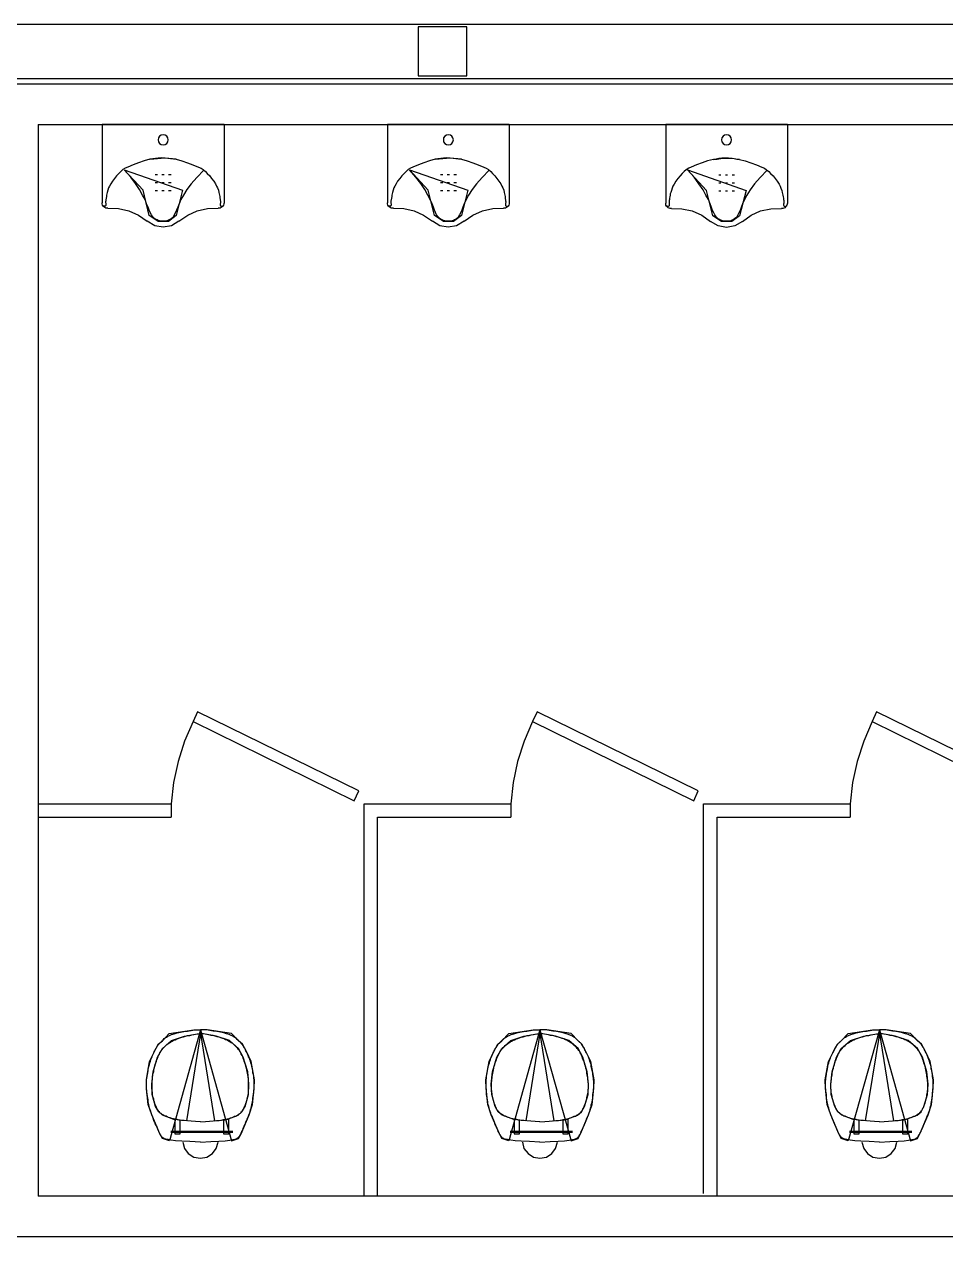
# Model space of a CAD drawing. Header units: metres. Extents: x 2 to 323, y -2 to 254.
# Drawn here: x 207.449 to 210.856, y 123.332 to 127.812 of the extents above; entities that cross this region are included whole.
import ezdxf

# ---------------------------------------------------------------- set-up
doc = ezdxf.new("R2010")
doc.units = ezdxf.units.M
for name, color, linetype in [('0-CARPINTERIA', 7, 'Continuous'), ('0-EST CORTE', 7, 'Continuous'), ('0-MUROS EXISTENTES', 7, 'Continuous')]:
    doc.layers.add(name, color=color, linetype=linetype)

msp = doc.modelspace()

# ---------------------------------------------------------------- linework, layer by layer
for p, q in [((208.188, 127.442), (207.738, 127.442)), ((207.738, 127.442), (207.738, 127.152)), ((208.188, 127.442), (208.188, 127.152)), ((209.242, 127.442), (208.792, 127.442)), ((208.792, 127.442), (208.792, 127.152)), ((209.242, 127.442), (209.242, 127.152)), ((210.271, 127.441), (209.821, 127.441)), ((209.821, 127.441), (209.821, 127.151)), ((210.271, 127.441), (210.271, 127.151)), ((207.942, 127.256), (207.933, 127.256)), ((207.967, 127.256), (207.958, 127.256)), ((207.992, 127.256), (207.983, 127.256)), ((208.997, 127.256), (208.988, 127.256)), ((209.022, 127.256), (209.013, 127.256)), ((209.047, 127.256), (209.038, 127.256)), ((210.025, 127.255), (210.017, 127.255)), ((210.05, 127.255), (210.042, 127.255)), ((210.075, 127.255), (210.067, 127.255)), ((207.942, 127.226), (207.933, 127.226)), ((207.942, 127.196), (207.933, 127.196)), ((207.967, 127.226), (207.958, 127.226)), ((207.967, 127.196), (207.958, 127.196)), ((207.992, 127.226), (207.983, 127.226)), ((207.992, 127.196), (207.983, 127.196)), ((208.997, 127.226), (208.988, 127.226)), ((208.997, 127.196), (208.988, 127.196)), ((209.022, 127.226), (209.013, 127.226)), ((209.022, 127.196), (209.013, 127.196)), ((209.047, 127.226), (209.038, 127.226)), ((209.047, 127.196), (209.038, 127.196)), ((210.025, 127.225), (210.017, 127.225)), ((210.025, 127.195), (210.017, 127.195)), ((210.05, 127.225), (210.042, 127.225)), ((210.05, 127.195), (210.042, 127.195)), ((210.075, 127.225), (210.067, 127.225)), ((210.075, 127.195), (210.067, 127.195)), ((208.026, 123.762), (208.006, 123.767)), ((208.006, 123.767), (208.006, 123.712)), ((208.026, 123.712), (208.026, 123.762)), ((208.206, 123.767), (208.186, 123.762)), ((208.186, 123.762), (208.186, 123.712)), ((208.206, 123.712), (208.206, 123.767)), ((209.281, 123.762), (209.261, 123.767)), ((209.261, 123.767), (209.261, 123.712)), ((209.281, 123.712), (209.281, 123.762)), ((209.461, 123.767), (209.441, 123.762)), ((209.441, 123.762), (209.441, 123.712)), ((209.461, 123.712), (209.461, 123.767)), ((210.536, 123.762), (210.516, 123.767)), ((210.516, 123.767), (210.516, 123.712)), ((210.536, 123.712), (210.536, 123.762)), ((210.716, 123.767), (210.696, 123.762)), ((210.696, 123.762), (210.696, 123.712)), ((210.716, 123.712), (210.716, 123.767)), ((207.991, 123.722), (208.221, 123.722)), ((208.221, 123.717), (207.991, 123.717)), ((208.006, 123.712), (208.026, 123.712)), ((208.186, 123.712), (208.206, 123.712)), ((209.246, 123.722), (209.476, 123.722)), ((209.476, 123.717), (209.246, 123.717)), ((209.261, 123.712), (209.281, 123.712)), ((209.441, 123.712), (209.461, 123.712)), ((210.501, 123.722), (210.731, 123.722)), ((210.731, 123.717), (210.501, 123.717)), ((210.516, 123.712), (210.536, 123.712)), ((210.696, 123.712), (210.716, 123.712))]:
    msp.add_line(p, q)
for points in [[(207.944, 127.385), (207.946, 127.378), (207.95, 127.372), (207.955, 127.368), (207.963, 127.367), (207.97, 127.368), (207.976, 127.372), (207.98, 127.378), (207.981, 127.385), (207.98, 127.392), (207.976, 127.398), (207.97, 127.402), (207.963, 127.404), (207.955, 127.402), (207.95, 127.398), (207.946, 127.392), (207.944, 127.385)], [(208.999, 127.385), (209, 127.378), (209.004, 127.372), (209.01, 127.368), (209.017, 127.367), (209.025, 127.368), (209.03, 127.372), (209.034, 127.378), (209.036, 127.385), (209.034, 127.392), (209.03, 127.398), (209.025, 127.402), (209.017, 127.404), (209.01, 127.402), (209.004, 127.398), (209, 127.392), (208.999, 127.385)], [(210.027, 127.385), (210.029, 127.378), (210.033, 127.372), (210.039, 127.368), (210.046, 127.366), (210.053, 127.368), (210.059, 127.372), (210.063, 127.378), (210.064, 127.385), (210.063, 127.392), (210.059, 127.398), (210.053, 127.402), (210.046, 127.403), (210.039, 127.402), (210.033, 127.398), (210.029, 127.392), (210.027, 127.385)]]:
    msp.add_lwpolyline(points, close=True)
for points in [[(208.011, 127.313), (207.997, 127.315), (207.984, 127.316), (207.97, 127.317), (207.956, 127.318), (207.945, 127.317), (207.935, 127.316), (207.925, 127.315), (207.914, 127.313), (207.893, 127.307), (207.872, 127.3), (207.852, 127.293), (207.832, 127.284), (207.823, 127.28), (207.814, 127.275), (207.806, 127.268), (207.799, 127.261), (207.791, 127.252), (207.783, 127.242), (207.776, 127.232), (207.769, 127.222), (207.765, 127.214), (207.761, 127.207), (207.759, 127.199), (207.756, 127.19), (207.755, 127.185), (207.754, 127.18), (207.753, 127.175), (207.752, 127.17), (207.752, 127.167), (207.751, 127.164), (207.751, 127.162), (207.751, 127.159), (207.75, 127.156), (207.75, 127.154), (207.751, 127.151), (207.751, 127.148), (207.751, 127.147), (207.751, 127.145), (207.751, 127.143), (207.751, 127.142), (207.75, 127.141), (207.75, 127.141), (207.749, 127.14), (207.749, 127.14), (207.747, 127.14), (207.745, 127.14), (207.744, 127.14), (207.742, 127.14)], [(207.914, 127.313), (207.928, 127.315), (207.942, 127.316), (207.956, 127.317), (207.969, 127.318), (207.98, 127.317), (207.99, 127.316), (208.001, 127.315), (208.011, 127.313), (208.032, 127.307), (208.053, 127.3), (208.073, 127.293), (208.094, 127.284), (208.103, 127.28), (208.111, 127.275), (208.119, 127.268), (208.126, 127.261), (208.135, 127.252), (208.142, 127.242), (208.15, 127.232), (208.156, 127.222), (208.16, 127.214), (208.164, 127.207), (208.167, 127.199), (208.169, 127.19), (208.17, 127.185), (208.171, 127.18), (208.172, 127.175), (208.173, 127.17), (208.174, 127.167), (208.174, 127.164), (208.174, 127.162), (208.175, 127.159), (208.175, 127.156), (208.175, 127.154), (208.175, 127.151), (208.174, 127.148), (208.174, 127.147), (208.174, 127.145), (208.174, 127.143), (208.175, 127.142), (208.175, 127.141), (208.175, 127.141), (208.176, 127.14), (208.177, 127.14), (208.178, 127.14), (208.18, 127.14), (208.182, 127.14), (208.183, 127.14)], [(209.066, 127.313), (209.052, 127.315), (209.038, 127.316), (209.024, 127.317), (209.011, 127.318), (209, 127.317), (208.99, 127.316), (208.979, 127.315), (208.969, 127.313), (208.948, 127.307), (208.927, 127.3), (208.907, 127.293), (208.886, 127.284), (208.877, 127.28), (208.869, 127.275), (208.861, 127.268), (208.854, 127.261), (208.845, 127.252), (208.838, 127.242), (208.83, 127.232), (208.824, 127.222), (208.82, 127.214), (208.816, 127.207), (208.813, 127.199), (208.811, 127.19), (208.81, 127.185), (208.809, 127.18), (208.808, 127.175), (208.807, 127.17), (208.807, 127.167), (208.806, 127.164), (208.806, 127.162), (208.805, 127.159), (208.805, 127.156), (208.805, 127.154), (208.805, 127.151), (208.806, 127.148), (208.806, 127.147), (208.806, 127.145), (208.806, 127.143), (208.805, 127.142), (208.805, 127.141), (208.805, 127.141), (208.804, 127.14), (208.803, 127.14), (208.802, 127.14), (208.8, 127.14), (208.798, 127.14), (208.797, 127.14)], [(208.969, 127.313), (208.983, 127.315), (208.997, 127.316), (209.01, 127.317), (209.024, 127.318), (209.035, 127.317), (209.045, 127.316), (209.055, 127.315), (209.066, 127.313), (209.087, 127.307), (209.108, 127.3), (209.128, 127.293), (209.148, 127.284), (209.157, 127.28), (209.166, 127.275), (209.174, 127.268), (209.181, 127.261), (209.189, 127.252), (209.197, 127.242), (209.204, 127.232), (209.211, 127.222), (209.215, 127.214), (209.219, 127.207), (209.222, 127.199), (209.224, 127.19), (209.225, 127.185), (209.226, 127.18), (209.227, 127.175), (209.228, 127.17), (209.228, 127.167), (209.229, 127.164), (209.229, 127.162), (209.229, 127.159), (209.23, 127.156), (209.23, 127.154), (209.229, 127.151), (209.229, 127.148), (209.229, 127.147), (209.229, 127.145), (209.229, 127.143), (209.229, 127.142), (209.23, 127.141), (209.23, 127.141), (209.231, 127.14), (209.231, 127.14), (209.233, 127.14), (209.235, 127.14), (209.236, 127.14), (209.238, 127.14)], [(210.094, 127.312), (210.08, 127.314), (210.067, 127.316), (210.053, 127.317), (210.039, 127.317), (210.029, 127.317), (210.018, 127.316), (210.008, 127.314), (209.998, 127.312), (209.976, 127.307), (209.956, 127.3), (209.935, 127.292), (209.915, 127.284), (209.906, 127.28), (209.897, 127.274), (209.889, 127.268), (209.882, 127.261), (209.874, 127.252), (209.866, 127.242), (209.859, 127.232), (209.852, 127.221), (209.848, 127.214), (209.845, 127.206), (209.842, 127.198), (209.84, 127.19), (209.838, 127.185), (209.837, 127.18), (209.836, 127.174), (209.835, 127.169), (209.835, 127.167), (209.835, 127.164), (209.834, 127.161), (209.834, 127.158), (209.834, 127.156), (209.834, 127.153), (209.834, 127.15), (209.834, 127.148), (209.834, 127.146), (209.834, 127.145), (209.834, 127.143), (209.834, 127.141), (209.834, 127.141), (209.833, 127.14), (209.832, 127.14), (209.832, 127.14), (209.83, 127.139), (209.829, 127.139), (209.827, 127.14), (209.825, 127.14)], [(209.998, 127.312), (210.011, 127.314), (210.025, 127.316), (210.039, 127.317), (210.053, 127.317), (210.063, 127.317), (210.074, 127.316), (210.084, 127.314), (210.094, 127.312), (210.115, 127.307), (210.136, 127.3), (210.157, 127.292), (210.177, 127.284), (210.186, 127.28), (210.194, 127.274), (210.202, 127.268), (210.209, 127.261), (210.218, 127.252), (210.226, 127.242), (210.233, 127.232), (210.24, 127.221), (210.244, 127.214), (210.247, 127.206), (210.25, 127.198), (210.252, 127.19), (210.253, 127.185), (210.254, 127.18), (210.255, 127.174), (210.256, 127.169), (210.257, 127.167), (210.257, 127.164), (210.258, 127.161), (210.258, 127.158), (210.258, 127.156), (210.258, 127.153), (210.258, 127.15), (210.257, 127.148), (210.257, 127.146), (210.257, 127.145), (210.257, 127.143), (210.258, 127.141), (210.258, 127.141), (210.259, 127.14), (210.259, 127.14), (210.26, 127.14), (210.262, 127.139), (210.263, 127.139), (210.265, 127.14), (210.266, 127.14)], [(208.113, 127.273), (208.113, 127.273), (208.087, 127.246), (208.066, 127.222), (208.05, 127.201), (208.038, 127.181), (208.028, 127.164), (208.022, 127.149), (208.017, 127.136), (208.012, 127.125), (208.008, 127.116), (208.004, 127.108), (208.001, 127.102), (207.997, 127.097), (207.993, 127.093), (207.989, 127.091), (207.985, 127.089), (207.981, 127.087), (207.977, 127.086), (207.972, 127.085), (207.968, 127.085), (207.963, 127.084), (207.959, 127.085), (207.954, 127.085), (207.95, 127.086), (207.945, 127.087), (207.941, 127.089), (207.936, 127.091), (207.932, 127.093), (207.928, 127.097), (207.924, 127.102), (207.92, 127.108), (207.915, 127.116), (207.911, 127.125), (207.907, 127.136), (207.902, 127.149), (207.896, 127.164), (207.887, 127.181), (207.876, 127.201), (207.861, 127.223), (207.843, 127.247), (207.819, 127.274), (208.035, 127.199), (208.011, 127.105), (207.983, 127.083), (207.944, 127.083), (207.911, 127.105), (207.889, 127.199), (207.819, 127.274)], [(209.168, 127.273), (209.168, 127.273), (209.142, 127.246), (209.121, 127.222), (209.105, 127.201), (209.092, 127.181), (209.083, 127.164), (209.076, 127.149), (209.071, 127.136), (209.067, 127.125), (209.063, 127.116), (209.059, 127.108), (209.055, 127.102), (209.052, 127.097), (209.048, 127.093), (209.044, 127.091), (209.04, 127.089), (209.036, 127.087), (209.031, 127.086), (209.027, 127.085), (209.023, 127.085), (209.018, 127.084), (209.013, 127.085), (209.009, 127.085), (209.004, 127.086), (209, 127.087), (208.995, 127.089), (208.991, 127.091), (208.987, 127.093), (208.983, 127.097), (208.978, 127.102), (208.974, 127.108), (208.97, 127.116), (208.966, 127.125), (208.962, 127.136), (208.957, 127.149), (208.95, 127.164), (208.942, 127.181), (208.931, 127.201), (208.916, 127.223), (208.897, 127.247), (208.874, 127.274), (209.09, 127.199), (209.066, 127.105), (209.037, 127.083), (208.999, 127.083), (208.966, 127.105), (208.943, 127.199), (208.874, 127.274)], [(210.196, 127.273), (210.196, 127.273), (210.17, 127.246), (210.149, 127.222), (210.133, 127.2), (210.121, 127.181), (210.112, 127.164), (210.105, 127.148), (210.1, 127.135), (210.096, 127.124), (210.092, 127.115), (210.088, 127.108), (210.084, 127.101), (210.08, 127.097), (210.076, 127.093), (210.072, 127.09), (210.068, 127.088), (210.064, 127.087), (210.06, 127.085), (210.056, 127.085), (210.051, 127.084), (210.046, 127.084), (210.042, 127.084), (210.037, 127.085), (210.033, 127.085), (210.028, 127.087), (210.024, 127.088), (210.02, 127.09), (210.015, 127.093), (210.011, 127.097), (210.007, 127.101), (210.003, 127.108), (209.999, 127.115), (209.994, 127.124), (209.99, 127.135), (209.985, 127.148), (209.979, 127.164), (209.97, 127.181), (209.959, 127.2), (209.944, 127.222), (209.926, 127.247), (209.902, 127.274), (210.118, 127.198), (210.094, 127.104), (210.066, 127.083), (210.027, 127.083), (209.995, 127.104), (209.972, 127.198), (209.902, 127.274)], [(207.759, 127.132), (207.755, 127.132), (207.751, 127.133), (207.747, 127.135), (207.744, 127.137), (207.741, 127.14), (207.739, 127.144), (207.738, 127.148), (207.738, 127.152)], [(208.188, 127.152), (208.187, 127.148), (208.186, 127.144), (208.184, 127.14), (208.181, 127.137), (208.178, 127.135), (208.174, 127.133), (208.17, 127.132), (208.166, 127.132)], [(208.814, 127.132), (208.81, 127.132), (208.806, 127.133), (208.802, 127.135), (208.799, 127.137), (208.796, 127.14), (208.794, 127.144), (208.793, 127.148), (208.792, 127.152)], [(209.242, 127.152), (209.242, 127.148), (209.241, 127.144), (209.239, 127.14), (209.236, 127.137), (209.233, 127.135), (209.229, 127.133), (209.225, 127.132), (209.221, 127.132)], [(209.842, 127.131), (209.838, 127.131), (209.834, 127.132), (209.83, 127.134), (209.827, 127.137), (209.824, 127.14), (209.822, 127.143), (209.821, 127.147), (209.821, 127.151)], [(210.271, 127.151), (210.27, 127.147), (210.269, 127.143), (210.267, 127.14), (210.264, 127.137), (210.261, 127.134), (210.258, 127.132), (210.254, 127.131), (210.249, 127.131)], [(207.759, 127.132), (207.798, 127.131), (207.836, 127.122), (207.872, 127.106), (207.904, 127.084)], [(208.021, 127.084), (208.054, 127.106), (208.089, 127.122), (208.127, 127.131), (208.166, 127.132)], [(208.814, 127.132), (208.853, 127.131), (208.891, 127.122), (208.926, 127.106), (208.959, 127.084)], [(209.076, 127.084), (209.108, 127.106), (209.144, 127.122), (209.182, 127.131), (209.221, 127.132)], [(209.842, 127.131), (209.881, 127.13), (209.919, 127.122), (209.955, 127.106), (209.987, 127.083)], [(210.105, 127.083), (210.137, 127.106), (210.172, 127.122), (210.21, 127.13), (210.249, 127.131)], [(208.021, 127.084), (207.994, 127.067), (207.963, 127.062), (207.932, 127.067), (207.904, 127.084)], [(209.076, 127.084), (209.048, 127.067), (209.017, 127.062), (208.986, 127.067), (208.959, 127.084)], [(210.105, 127.083), (210.077, 127.067), (210.046, 127.061), (210.015, 127.067), (209.987, 127.083)], [(208.074, 125.236), (208.042, 125.163), (208.018, 125.088), (208.001, 125.01), (207.992, 124.932)], [(209.329, 125.236), (209.298, 125.163), (209.273, 125.088), (209.257, 125.01), (209.248, 124.932)], [(210.584, 125.236), (210.553, 125.163), (210.529, 125.088), (210.512, 125.01), (210.503, 124.932)], [(208.101, 123.682), (208.101, 123.682), (208.062, 123.684), (208.032, 123.685), (208.009, 123.687), (207.992, 123.689), (207.981, 123.691), (207.973, 123.692), (207.968, 123.694), (207.965, 123.696), (207.962, 123.698), (207.959, 123.7), (207.957, 123.702), (207.955, 123.705), (207.953, 123.708), (207.951, 123.711), (207.949, 123.716), (207.947, 123.721), (207.944, 123.726), (207.942, 123.733), (207.939, 123.74), (207.935, 123.747), (207.932, 123.755), (207.929, 123.762), (207.926, 123.77), (207.923, 123.777), (207.921, 123.783), (207.919, 123.79), (207.917, 123.795), (207.915, 123.801), (207.913, 123.807), (207.911, 123.813), (207.91, 123.819), (207.909, 123.825), (207.908, 123.831), (207.907, 123.838), (207.906, 123.844), (207.905, 123.851), (207.904, 123.858), (207.903, 123.864), (207.903, 123.87), (207.902, 123.876), (207.902, 123.882), (207.902, 123.887), (207.901, 123.892), (207.901, 123.897), (207.901, 123.901), (207.902, 123.907), (207.902, 123.912), (207.903, 123.918), (207.904, 123.924), (207.905, 123.931), (207.906, 123.938), (207.907, 123.946), (207.908, 123.953), (207.91, 123.961), (207.912, 123.968), (207.914, 123.975), (207.916, 123.981), (207.918, 123.987), (207.92, 123.992), (207.922, 123.997), (207.924, 124.002), (207.926, 124.007), (207.928, 124.011), (207.93, 124.015), (207.932, 124.019), (207.934, 124.023), (207.936, 124.027), (207.938, 124.03), (207.94, 124.033), (207.941, 124.036), (207.943, 124.039), (207.945, 124.042), (207.947, 124.044), (207.949, 124.046), (207.951, 124.048), (207.953, 124.05), (207.955, 124.052), (207.957, 124.054), (207.959, 124.056), (207.961, 124.058), (207.964, 124.061), (207.967, 124.064), (207.971, 124.067), (207.975, 124.07), (207.98, 124.073), (207.987, 124.076), (207.994, 124.079), (208.004, 124.082), (208.015, 124.085), (208.027, 124.088), (208.04, 124.09), (208.053, 124.092), (208.066, 124.094), (208.079, 124.096), (208.09, 124.096), (208.101, 124.097), (207.986, 123.687), (207.96, 123.695), (207.951, 123.712), (207.921, 123.782), (207.908, 123.821), (207.901, 123.881), (207.901, 123.912), (207.913, 123.98), (207.931, 124.017), (207.945, 124.044), (207.96, 124.056), (207.985, 124.083), (208.076, 124.097), (208.101, 124.097)], [(208.101, 123.682), (208.101, 123.682), (208.139, 123.684), (208.169, 123.685), (208.192, 123.687), (208.209, 123.689), (208.22, 123.691), (208.228, 123.692), (208.233, 123.694), (208.237, 123.696), (208.239, 123.698), (208.242, 123.7), (208.244, 123.702), (208.246, 123.705), (208.248, 123.708), (208.25, 123.711), (208.252, 123.716), (208.254, 123.721), (208.257, 123.726), (208.259, 123.733), (208.263, 123.74), (208.266, 123.747), (208.269, 123.755), (208.272, 123.762), (208.275, 123.77), (208.278, 123.777), (208.28, 123.783), (208.283, 123.79), (208.285, 123.795), (208.286, 123.801), (208.288, 123.807), (208.29, 123.813), (208.291, 123.819), (208.292, 123.825), (208.293, 123.831), (208.294, 123.838), (208.295, 123.844), (208.296, 123.851), (208.297, 123.858), (208.298, 123.864), (208.298, 123.87), (208.299, 123.876), (208.299, 123.882), (208.3, 123.887), (208.3, 123.892), (208.3, 123.897), (208.3, 123.901), (208.299, 123.907), (208.299, 123.912), (208.298, 123.918), (208.298, 123.924), (208.297, 123.931), (208.295, 123.938), (208.294, 123.946), (208.293, 123.953), (208.291, 123.961), (208.289, 123.968), (208.287, 123.975), (208.286, 123.981), (208.284, 123.987), (208.282, 123.992), (208.279, 123.997), (208.277, 124.002), (208.275, 124.007), (208.273, 124.011), (208.271, 124.015), (208.269, 124.019), (208.267, 124.023), (208.265, 124.027), (208.263, 124.03), (208.262, 124.033), (208.26, 124.036), (208.258, 124.039), (208.256, 124.042), (208.254, 124.044), (208.252, 124.046), (208.251, 124.048), (208.249, 124.05), (208.247, 124.052), (208.244, 124.054), (208.242, 124.056), (208.24, 124.058), (208.237, 124.061), (208.234, 124.064), (208.23, 124.067), (208.226, 124.07), (208.221, 124.073), (208.214, 124.076), (208.207, 124.079), (208.197, 124.082), (208.187, 124.085), (208.175, 124.088), (208.162, 124.09), (208.148, 124.092), (208.135, 124.094), (208.122, 124.096), (208.111, 124.096), (208.101, 124.097), (208.216, 123.687), (208.242, 123.695), (208.251, 123.712), (208.281, 123.782), (208.293, 123.821), (208.3, 123.881), (208.301, 123.912), (208.288, 123.98), (208.271, 124.017), (208.256, 124.044), (208.242, 124.056), (208.216, 124.083), (208.126, 124.097), (208.101, 124.097)], [(209.356, 123.682), (209.356, 123.682), (209.317, 123.684), (209.287, 123.685), (209.264, 123.687), (209.248, 123.689), (209.236, 123.691), (209.228, 123.692), (209.223, 123.694), (209.22, 123.696), (209.217, 123.698), (209.215, 123.7), (209.213, 123.702), (209.211, 123.705), (209.209, 123.708), (209.207, 123.711), (209.205, 123.716), (209.202, 123.721), (209.2, 123.726), (209.197, 123.733), (209.194, 123.74), (209.191, 123.747), (209.188, 123.755), (209.185, 123.762), (209.182, 123.77), (209.179, 123.777), (209.176, 123.783), (209.174, 123.79), (209.172, 123.795), (209.17, 123.801), (209.168, 123.807), (209.167, 123.813), (209.165, 123.819), (209.164, 123.825), (209.163, 123.831), (209.162, 123.838), (209.161, 123.844), (209.16, 123.851), (209.159, 123.858), (209.159, 123.864), (209.158, 123.87), (209.158, 123.876), (209.157, 123.882), (209.157, 123.887), (209.157, 123.892), (209.157, 123.897), (209.157, 123.901), (209.157, 123.907), (209.157, 123.912), (209.158, 123.918), (209.159, 123.924), (209.16, 123.931), (209.161, 123.938), (209.162, 123.946), (209.164, 123.953), (209.165, 123.961), (209.167, 123.968), (209.169, 123.975), (209.171, 123.981), (209.173, 123.987), (209.175, 123.992), (209.177, 123.997), (209.179, 124.002), (209.181, 124.007), (209.183, 124.011), (209.185, 124.015), (209.187, 124.019), (209.189, 124.023), (209.191, 124.027), (209.193, 124.03), (209.195, 124.033), (209.197, 124.036), (209.199, 124.039), (209.2, 124.042), (209.202, 124.044), (209.204, 124.046), (209.206, 124.048), (209.208, 124.05), (209.21, 124.052), (209.212, 124.054), (209.214, 124.056), (209.217, 124.058), (209.219, 124.061), (209.222, 124.064), (209.226, 124.067), (209.23, 124.07), (209.236, 124.073), (209.242, 124.076), (209.25, 124.079), (209.259, 124.082), (209.27, 124.085), (209.282, 124.088), (209.295, 124.09), (209.308, 124.092), (209.321, 124.094), (209.334, 124.096), (209.346, 124.096), (209.356, 124.097), (209.241, 123.687), (209.215, 123.695), (209.206, 123.712), (209.176, 123.782), (209.163, 123.821), (209.157, 123.881), (209.156, 123.912), (209.168, 123.98), (209.186, 124.017), (209.2, 124.044), (209.215, 124.056), (209.241, 124.083), (209.331, 124.097), (209.356, 124.097)], [(209.356, 123.682), (209.356, 123.682), (209.394, 123.684), (209.424, 123.685), (209.447, 123.687), (209.464, 123.689), (209.476, 123.691), (209.483, 123.692), (209.488, 123.694), (209.492, 123.696), (209.495, 123.698), (209.497, 123.7), (209.499, 123.702), (209.501, 123.705), (209.503, 123.708), (209.505, 123.711), (209.507, 123.716), (209.509, 123.721), (209.512, 123.726), (209.515, 123.733), (209.518, 123.74), (209.521, 123.747), (209.524, 123.755), (209.527, 123.762), (209.53, 123.77), (209.533, 123.777), (209.536, 123.783), (209.538, 123.79), (209.54, 123.795), (209.542, 123.801), (209.543, 123.807), (209.545, 123.813), (209.546, 123.819), (209.548, 123.825), (209.549, 123.831), (209.55, 123.838), (209.551, 123.844), (209.552, 123.851), (209.552, 123.858), (209.553, 123.864), (209.554, 123.87), (209.554, 123.876), (209.555, 123.882), (209.555, 123.887), (209.555, 123.892), (209.555, 123.897), (209.555, 123.901), (209.555, 123.907), (209.554, 123.912), (209.554, 123.918), (209.553, 123.924), (209.552, 123.931), (209.551, 123.938), (209.549, 123.946), (209.548, 123.953), (209.546, 123.961), (209.545, 123.968), (209.543, 123.975), (209.541, 123.981), (209.539, 123.987), (209.537, 123.992), (209.535, 123.997), (209.533, 124.002), (209.531, 124.007), (209.528, 124.011), (209.526, 124.015), (209.524, 124.019), (209.522, 124.023), (209.521, 124.027), (209.519, 124.03), (209.517, 124.033), (209.515, 124.036), (209.513, 124.039), (209.511, 124.042), (209.51, 124.044), (209.508, 124.046), (209.506, 124.048), (209.504, 124.05), (209.502, 124.052), (209.5, 124.054), (209.497, 124.056), (209.495, 124.058), (209.492, 124.061), (209.489, 124.064), (209.486, 124.067), (209.481, 124.07), (209.476, 124.073), (209.47, 124.076), (209.462, 124.079), (209.453, 124.082), (209.442, 124.085), (209.43, 124.088), (209.417, 124.09), (209.404, 124.092), (209.39, 124.094), (209.378, 124.096), (209.366, 124.096), (209.356, 124.097), (209.471, 123.687), (209.497, 123.695), (209.506, 123.712), (209.536, 123.782), (209.549, 123.821), (209.555, 123.881), (209.556, 123.912), (209.544, 123.98), (209.526, 124.017), (209.511, 124.044), (209.497, 124.056), (209.471, 124.083), (209.381, 124.097), (209.356, 124.097)], [(210.611, 123.682), (210.611, 123.682), (210.573, 123.684), (210.543, 123.685), (210.52, 123.687), (210.503, 123.689), (210.491, 123.691), (210.484, 123.692), (210.479, 123.694), (210.475, 123.696), (210.472, 123.698), (210.47, 123.7), (210.468, 123.702), (210.466, 123.705), (210.464, 123.708), (210.462, 123.711), (210.46, 123.716), (210.458, 123.721), (210.455, 123.726), (210.452, 123.733), (210.449, 123.74), (210.446, 123.747), (210.443, 123.755), (210.44, 123.762), (210.437, 123.77), (210.434, 123.777), (210.431, 123.783), (210.429, 123.79), (210.427, 123.795), (210.425, 123.801), (210.424, 123.807), (210.422, 123.813), (210.421, 123.819), (210.419, 123.825), (210.418, 123.831), (210.417, 123.838), (210.416, 123.844), (210.415, 123.851), (210.415, 123.858), (210.414, 123.864), (210.413, 123.87), (210.413, 123.876), (210.412, 123.882), (210.412, 123.887), (210.412, 123.892), (210.412, 123.897), (210.412, 123.901), (210.412, 123.907), (210.413, 123.912), (210.413, 123.918), (210.414, 123.924), (210.415, 123.931), (210.416, 123.938), (210.418, 123.946), (210.419, 123.953), (210.421, 123.961), (210.422, 123.968), (210.424, 123.975), (210.426, 123.981), (210.428, 123.987), (210.43, 123.992), (210.432, 123.997), (210.434, 124.002), (210.436, 124.007), (210.439, 124.011), (210.441, 124.015), (210.443, 124.019), (210.445, 124.023), (210.446, 124.027), (210.448, 124.03), (210.45, 124.033), (210.452, 124.036), (210.454, 124.039), (210.456, 124.042), (210.457, 124.044), (210.459, 124.046), (210.461, 124.048), (210.463, 124.05), (210.465, 124.052), (210.467, 124.054), (210.47, 124.056), (210.472, 124.058), (210.475, 124.061), (210.478, 124.064), (210.481, 124.067), (210.486, 124.07), (210.491, 124.073), (210.497, 124.076), (210.505, 124.079), (210.514, 124.082), (210.525, 124.085), (210.537, 124.088), (210.55, 124.09), (210.563, 124.092), (210.577, 124.094), (210.589, 124.096), (210.601, 124.096), (210.611, 124.097), (210.496, 123.687), (210.47, 123.695), (210.461, 123.712), (210.431, 123.782), (210.418, 123.821), (210.412, 123.881), (210.411, 123.912), (210.423, 123.98), (210.441, 124.017), (210.456, 124.044), (210.47, 124.056), (210.496, 124.083), (210.586, 124.097), (210.611, 124.097)], [(210.611, 123.682), (210.611, 123.682), (210.65, 123.684), (210.68, 123.685), (210.703, 123.687), (210.719, 123.689), (210.731, 123.691), (210.739, 123.692), (210.744, 123.694), (210.747, 123.696), (210.75, 123.698), (210.752, 123.7), (210.754, 123.702), (210.756, 123.705), (210.758, 123.708), (210.76, 123.711), (210.762, 123.716), (210.765, 123.721), (210.767, 123.726), (210.77, 123.733), (210.773, 123.74), (210.776, 123.747), (210.779, 123.755), (210.782, 123.762), (210.785, 123.77), (210.788, 123.777), (210.791, 123.783), (210.793, 123.79), (210.795, 123.795), (210.797, 123.801), (210.799, 123.807), (210.8, 123.813), (210.802, 123.819), (210.803, 123.825), (210.804, 123.831), (210.805, 123.838), (210.806, 123.844), (210.807, 123.851), (210.808, 123.858), (210.808, 123.864), (210.809, 123.87), (210.809, 123.876), (210.81, 123.882), (210.81, 123.887), (210.81, 123.892), (210.81, 123.897), (210.81, 123.901), (210.81, 123.907), (210.81, 123.912), (210.809, 123.918), (210.808, 123.924), (210.807, 123.931), (210.806, 123.938), (210.805, 123.946), (210.803, 123.953), (210.802, 123.961), (210.8, 123.968), (210.798, 123.975), (210.796, 123.981), (210.794, 123.987), (210.792, 123.992), (210.79, 123.997), (210.788, 124.002), (210.786, 124.007), (210.784, 124.011), (210.782, 124.015), (210.78, 124.019), (210.778, 124.023), (210.776, 124.027), (210.774, 124.03), (210.772, 124.033), (210.77, 124.036), (210.768, 124.039), (210.767, 124.042), (210.765, 124.044), (210.763, 124.046), (210.761, 124.048), (210.759, 124.05), (210.757, 124.052), (210.755, 124.054), (210.753, 124.056), (210.75, 124.058), (210.748, 124.061), (210.745, 124.064), (210.741, 124.067), (210.737, 124.07), (210.731, 124.073), (210.725, 124.076), (210.717, 124.079), (210.708, 124.082), (210.697, 124.085), (210.685, 124.088), (210.672, 124.09), (210.659, 124.092), (210.646, 124.094), (210.633, 124.096), (210.621, 124.096), (210.611, 124.097), (210.726, 123.687), (210.752, 123.695), (210.761, 123.712), (210.791, 123.782), (210.804, 123.821), (210.81, 123.881), (210.811, 123.912), (210.799, 123.98), (210.781, 124.017), (210.767, 124.044), (210.752, 124.056), (210.726, 124.083), (210.636, 124.097), (210.611, 124.097)], [(208.101, 123.757), (208.101, 123.757), (208.082, 123.758), (208.067, 123.759), (208.053, 123.76), (208.041, 123.761), (208.031, 123.762), (208.023, 123.763), (208.015, 123.765), (208.008, 123.766), (208.001, 123.768), (207.995, 123.769), (207.989, 123.771), (207.983, 123.773), (207.978, 123.775), (207.974, 123.777), (207.97, 123.778), (207.966, 123.78), (207.962, 123.782), (207.959, 123.784), (207.957, 123.786), (207.955, 123.787), (207.952, 123.789), (207.951, 123.791), (207.949, 123.793), (207.947, 123.795), (207.946, 123.797), (207.944, 123.799), (207.943, 123.801), (207.941, 123.804), (207.94, 123.807), (207.938, 123.81), (207.937, 123.813), (207.935, 123.817), (207.934, 123.821), (207.932, 123.826), (207.931, 123.83), (207.929, 123.835), (207.928, 123.84), (207.926, 123.846), (207.925, 123.851), (207.924, 123.856), (207.923, 123.861), (207.923, 123.866), (207.922, 123.871), (207.922, 123.876), (207.922, 123.881), (207.922, 123.886), (207.922, 123.891), (207.922, 123.897), (207.922, 123.902), (207.922, 123.907), (207.923, 123.913), (207.924, 123.919), (207.924, 123.924), (207.925, 123.93), (207.926, 123.936), (207.928, 123.942), (207.929, 123.949), (207.93, 123.955), (207.932, 123.962), (207.934, 123.968), (207.936, 123.974), (207.938, 123.981), (207.94, 123.986), (207.942, 123.992), (207.944, 123.997), (207.946, 124.002), (207.949, 124.007), (207.951, 124.011), (207.954, 124.016), (207.956, 124.02), (207.959, 124.024), (207.962, 124.028), (207.966, 124.031), (207.969, 124.035), (207.973, 124.039), (207.977, 124.042), (207.982, 124.046), (207.986, 124.049), (207.991, 124.052), (207.996, 124.055), (208.001, 124.058), (208.007, 124.06), (208.013, 124.063), (208.019, 124.065), (208.025, 124.067), (208.032, 124.069), (208.038, 124.071), (208.046, 124.073), (208.053, 124.075), (208.061, 124.076), (208.069, 124.078), (208.076, 124.079), (208.083, 124.08), (208.09, 124.082), (208.096, 124.082), (208.101, 124.083), (208.049, 123.76), (208.003, 123.765), (207.961, 123.781), (207.947, 123.794), (207.935, 123.813), (207.922, 123.857), (207.921, 123.896), (207.926, 123.941), (207.942, 123.996), (207.96, 124.028), (207.994, 124.057), (208.042, 124.073), (208.089, 124.082), (208.101, 124.083)], [(208.101, 123.757), (208.101, 123.757), (208.119, 123.758), (208.134, 123.759), (208.148, 123.76), (208.16, 123.761), (208.17, 123.762), (208.179, 123.763), (208.186, 123.765), (208.194, 123.766), (208.2, 123.768), (208.207, 123.769), (208.212, 123.771), (208.218, 123.773), (208.223, 123.775), (208.227, 123.777), (208.232, 123.778), (208.235, 123.78), (208.239, 123.782), (208.242, 123.784), (208.244, 123.786), (208.247, 123.787), (208.249, 123.789), (208.251, 123.791), (208.252, 123.793), (208.254, 123.795), (208.256, 123.797), (208.257, 123.799), (208.259, 123.801), (208.26, 123.804), (208.262, 123.807), (208.263, 123.81), (208.265, 123.813), (208.266, 123.817), (208.268, 123.821), (208.269, 123.826), (208.271, 123.83), (208.272, 123.835), (208.273, 123.84), (208.275, 123.846), (208.276, 123.851), (208.277, 123.856), (208.278, 123.861), (208.278, 123.866), (208.279, 123.871), (208.279, 123.876), (208.279, 123.881), (208.279, 123.886), (208.279, 123.891), (208.279, 123.897), (208.279, 123.902), (208.279, 123.907), (208.278, 123.913), (208.278, 123.919), (208.277, 123.924), (208.276, 123.93), (208.275, 123.936), (208.274, 123.942), (208.272, 123.949), (208.271, 123.955), (208.269, 123.962), (208.267, 123.968), (208.265, 123.974), (208.263, 123.981), (208.261, 123.986), (208.259, 123.992), (208.257, 123.997), (208.255, 124.002), (208.252, 124.007), (208.25, 124.011), (208.248, 124.016), (208.245, 124.02), (208.242, 124.024), (208.239, 124.028), (208.235, 124.031), (208.232, 124.035), (208.228, 124.039), (208.224, 124.042), (208.22, 124.046), (208.215, 124.049), (208.21, 124.052), (208.205, 124.055), (208.2, 124.058), (208.194, 124.06), (208.189, 124.063), (208.183, 124.065), (208.176, 124.067), (208.17, 124.069), (208.163, 124.071), (208.155, 124.073), (208.148, 124.075), (208.14, 124.076), (208.132, 124.078), (208.125, 124.079), (208.118, 124.08), (208.111, 124.082), (208.105, 124.082), (208.101, 124.083), (208.153, 123.76), (208.198, 123.765), (208.24, 123.781), (208.254, 123.794), (208.266, 123.813), (208.279, 123.857), (208.28, 123.896), (208.276, 123.941), (208.259, 123.996), (208.242, 124.028), (208.208, 124.057), (208.159, 124.073), (208.112, 124.082), (208.101, 124.083)], [(209.356, 123.757), (209.356, 123.757), (209.338, 123.758), (209.322, 123.759), (209.308, 123.76), (209.297, 123.761), (209.287, 123.762), (209.278, 123.763), (209.27, 123.765), (209.263, 123.766), (209.256, 123.768), (209.25, 123.769), (209.244, 123.771), (209.239, 123.773), (209.234, 123.775), (209.229, 123.777), (209.225, 123.778), (209.221, 123.78), (209.218, 123.782), (209.215, 123.784), (209.212, 123.786), (209.21, 123.787), (209.208, 123.789), (209.206, 123.791), (209.204, 123.793), (209.202, 123.795), (209.201, 123.797), (209.199, 123.799), (209.198, 123.801), (209.196, 123.804), (209.195, 123.807), (209.193, 123.81), (209.192, 123.813), (209.19, 123.817), (209.189, 123.821), (209.187, 123.826), (209.186, 123.83), (209.184, 123.835), (209.183, 123.84), (209.182, 123.846), (209.181, 123.851), (209.18, 123.856), (209.179, 123.861), (209.178, 123.866), (209.178, 123.871), (209.177, 123.876), (209.177, 123.881), (209.177, 123.886), (209.177, 123.891), (209.177, 123.897), (209.177, 123.902), (209.178, 123.907), (209.178, 123.913), (209.179, 123.919), (209.18, 123.924), (209.181, 123.93), (209.182, 123.936), (209.183, 123.942), (209.184, 123.949), (209.186, 123.955), (209.187, 123.962), (209.189, 123.968), (209.191, 123.974), (209.193, 123.981), (209.195, 123.986), (209.197, 123.992), (209.199, 123.997), (209.202, 124.002), (209.204, 124.007), (209.206, 124.011), (209.209, 124.016), (209.212, 124.02), (209.214, 124.024), (209.218, 124.028), (209.221, 124.031), (209.225, 124.035), (209.228, 124.039), (209.232, 124.042), (209.237, 124.046), (209.241, 124.049), (209.246, 124.052), (209.251, 124.055), (209.257, 124.058), (209.262, 124.06), (209.268, 124.063), (209.274, 124.065), (209.28, 124.067), (209.287, 124.069), (209.294, 124.071), (209.301, 124.073), (209.309, 124.075), (209.316, 124.076), (209.324, 124.078), (209.332, 124.079), (209.339, 124.08), (209.345, 124.082), (209.351, 124.082), (209.356, 124.083), (209.304, 123.76), (209.259, 123.765), (209.216, 123.781), (209.202, 123.794), (209.191, 123.813), (209.178, 123.857), (209.176, 123.896), (209.181, 123.941), (209.197, 123.996), (209.215, 124.028), (209.249, 124.057), (209.297, 124.073), (209.344, 124.082), (209.356, 124.083)], [(209.356, 123.757), (209.356, 123.757), (209.374, 123.758), (209.39, 123.759), (209.403, 123.76), (209.415, 123.761), (209.425, 123.762), (209.434, 123.763), (209.442, 123.765), (209.449, 123.766), (209.456, 123.768), (209.462, 123.769), (209.468, 123.771), (209.473, 123.773), (209.478, 123.775), (209.483, 123.777), (209.487, 123.778), (209.491, 123.78), (209.494, 123.782), (209.497, 123.784), (209.5, 123.786), (209.502, 123.787), (209.504, 123.789), (209.506, 123.791), (209.508, 123.793), (209.509, 123.795), (209.511, 123.797), (209.512, 123.799), (209.514, 123.801), (209.515, 123.804), (209.517, 123.807), (209.518, 123.81), (209.52, 123.813), (209.521, 123.817), (209.523, 123.821), (209.524, 123.826), (209.526, 123.83), (209.527, 123.835), (209.529, 123.84), (209.53, 123.846), (209.531, 123.851), (209.532, 123.856), (209.533, 123.861), (209.534, 123.866), (209.534, 123.871), (209.534, 123.876), (209.535, 123.881), (209.535, 123.886), (209.535, 123.891), (209.535, 123.897), (209.534, 123.902), (209.534, 123.907), (209.533, 123.913), (209.533, 123.919), (209.532, 123.924), (209.531, 123.93), (209.53, 123.936), (209.529, 123.942), (209.528, 123.949), (209.526, 123.955), (209.524, 123.962), (209.522, 123.968), (209.521, 123.974), (209.519, 123.981), (209.516, 123.986), (209.514, 123.992), (209.512, 123.997), (209.51, 124.002), (209.508, 124.007), (209.505, 124.011), (209.503, 124.016), (209.5, 124.02), (209.497, 124.024), (209.494, 124.028), (209.491, 124.031), (209.487, 124.035), (209.483, 124.039), (209.479, 124.042), (209.475, 124.046), (209.47, 124.049), (209.465, 124.052), (209.46, 124.055), (209.455, 124.058), (209.45, 124.06), (209.444, 124.063), (209.438, 124.065), (209.432, 124.067), (209.425, 124.069), (209.418, 124.071), (209.411, 124.073), (209.403, 124.075), (209.395, 124.076), (209.388, 124.078), (209.38, 124.079), (209.373, 124.08), (209.367, 124.082), (209.361, 124.082), (209.356, 124.083), (209.408, 123.76), (209.453, 123.765), (209.495, 123.781), (209.51, 123.794), (209.521, 123.813), (209.534, 123.857), (209.536, 123.896), (209.531, 123.941), (209.515, 123.996), (209.497, 124.028), (209.463, 124.057), (209.414, 124.073), (209.367, 124.082), (209.356, 124.083)], [(210.611, 123.757), (210.611, 123.757), (210.593, 123.758), (210.577, 123.759), (210.564, 123.76), (210.552, 123.761), (210.542, 123.762), (210.533, 123.763), (210.525, 123.765), (210.518, 123.766), (210.511, 123.768), (210.505, 123.769), (210.499, 123.771), (210.494, 123.773), (210.489, 123.775), (210.484, 123.777), (210.48, 123.778), (210.476, 123.78), (210.473, 123.782), (210.47, 123.784), (210.467, 123.786), (210.465, 123.787), (210.463, 123.789), (210.461, 123.791), (210.459, 123.793), (210.458, 123.795), (210.456, 123.797), (210.455, 123.799), (210.453, 123.801), (210.452, 123.804), (210.45, 123.807), (210.449, 123.81), (210.447, 123.813), (210.446, 123.817), (210.444, 123.821), (210.443, 123.826), (210.441, 123.83), (210.44, 123.835), (210.438, 123.84), (210.437, 123.846), (210.436, 123.851), (210.435, 123.856), (210.434, 123.861), (210.433, 123.866), (210.433, 123.871), (210.433, 123.876), (210.432, 123.881), (210.432, 123.886), (210.432, 123.891), (210.432, 123.897), (210.433, 123.902), (210.433, 123.907), (210.434, 123.913), (210.434, 123.919), (210.435, 123.924), (210.436, 123.93), (210.437, 123.936), (210.438, 123.942), (210.439, 123.949), (210.441, 123.955), (210.443, 123.962), (210.445, 123.968), (210.446, 123.974), (210.448, 123.981), (210.451, 123.986), (210.453, 123.992), (210.455, 123.997), (210.457, 124.002), (210.459, 124.007), (210.462, 124.011), (210.464, 124.016), (210.467, 124.02), (210.47, 124.024), (210.473, 124.028), (210.476, 124.031), (210.48, 124.035), (210.484, 124.039), (210.488, 124.042), (210.492, 124.046), (210.497, 124.049), (210.502, 124.052), (210.507, 124.055), (210.512, 124.058), (210.517, 124.06), (210.523, 124.063), (210.529, 124.065), (210.535, 124.067), (210.542, 124.069), (210.549, 124.071), (210.556, 124.073), (210.564, 124.075), (210.572, 124.076), (210.579, 124.078), (210.587, 124.079), (210.594, 124.08), (210.6, 124.082), (210.606, 124.082), (210.611, 124.083), (210.559, 123.76), (210.514, 123.765), (210.472, 123.781), (210.457, 123.794), (210.446, 123.813), (210.433, 123.857), (210.431, 123.896), (210.436, 123.941), (210.452, 123.996), (210.47, 124.028), (210.504, 124.057), (210.553, 124.073), (210.6, 124.082), (210.611, 124.083)], [(210.611, 123.757), (210.611, 123.757), (210.629, 123.758), (210.645, 123.759), (210.659, 123.76), (210.67, 123.761), (210.68, 123.762), (210.689, 123.763), (210.697, 123.765), (210.704, 123.766), (210.711, 123.768), (210.717, 123.769), (210.723, 123.771), (210.728, 123.773), (210.733, 123.775), (210.738, 123.777), (210.742, 123.778), (210.746, 123.78), (210.749, 123.782), (210.752, 123.784), (210.755, 123.786), (210.757, 123.787), (210.759, 123.789), (210.761, 123.791), (210.763, 123.793), (210.765, 123.795), (210.766, 123.797), (210.768, 123.799), (210.769, 123.801), (210.771, 123.804), (210.772, 123.807), (210.774, 123.81), (210.775, 123.813), (210.777, 123.817), (210.778, 123.821), (210.78, 123.826), (210.781, 123.83), (210.783, 123.835), (210.784, 123.84), (210.785, 123.846), (210.786, 123.851), (210.787, 123.856), (210.788, 123.861), (210.789, 123.866), (210.789, 123.871), (210.79, 123.876), (210.79, 123.881), (210.79, 123.886), (210.79, 123.891), (210.79, 123.897), (210.79, 123.902), (210.789, 123.907), (210.789, 123.913), (210.788, 123.919), (210.787, 123.924), (210.787, 123.93), (210.785, 123.936), (210.784, 123.942), (210.783, 123.949), (210.781, 123.955), (210.78, 123.962), (210.778, 123.968), (210.776, 123.974), (210.774, 123.981), (210.772, 123.986), (210.77, 123.992), (210.768, 123.997), (210.765, 124.002), (210.763, 124.007), (210.761, 124.011), (210.758, 124.016), (210.755, 124.02), (210.753, 124.024), (210.749, 124.028), (210.746, 124.031), (210.742, 124.035), (210.739, 124.039), (210.735, 124.042), (210.73, 124.046), (210.726, 124.049), (210.721, 124.052), (210.716, 124.055), (210.71, 124.058), (210.705, 124.06), (210.699, 124.063), (210.693, 124.065), (210.687, 124.067), (210.68, 124.069), (210.673, 124.071), (210.666, 124.073), (210.658, 124.075), (210.651, 124.076), (210.643, 124.078), (210.636, 124.079), (210.628, 124.08), (210.622, 124.082), (210.616, 124.082), (210.611, 124.083), (210.663, 123.76), (210.708, 123.765), (210.751, 123.781), (210.765, 123.794), (210.776, 123.813), (210.789, 123.857), (210.791, 123.896), (210.786, 123.941), (210.77, 123.996), (210.752, 124.028), (210.718, 124.057), (210.67, 124.073), (210.623, 124.082), (210.611, 124.083)], [(208.036, 123.682), (208.042, 123.658), (208.056, 123.639), (208.076, 123.626), (208.101, 123.622), (208.125, 123.626), (208.145, 123.639), (208.159, 123.658), (208.166, 123.682)], [(209.291, 123.682), (209.297, 123.658), (209.312, 123.639), (209.332, 123.626), (209.356, 123.622), (209.38, 123.626), (209.4, 123.639), (209.414, 123.658), (209.421, 123.682)], [(210.546, 123.682), (210.553, 123.658), (210.567, 123.639), (210.587, 123.626), (210.611, 123.622), (210.635, 123.626), (210.655, 123.639), (210.67, 123.658), (210.676, 123.682)]]:
    msp.add_lwpolyline(points)
at = {"layer": '0-CARPINTERIA'}
for p, q in [((207.501, 124.932), (207.992, 124.932)), ((207.992, 124.932), (207.992, 124.882)), ((208.706, 124.932), (209.248, 124.932)), ((208.706, 123.482), (208.706, 124.932)), ((209.248, 124.932), (209.248, 124.882)), ((209.961, 123.492), (209.961, 124.932)), ((209.961, 124.932), (210.503, 124.932)), ((210.503, 124.932), (210.503, 124.882)), ((207.503, 124.882), (207.992, 124.882)), ((208.756, 124.882), (209.248, 124.882)), ((208.756, 123.482), (208.756, 124.882)), ((210.011, 123.482), (210.011, 124.882)), ((210.011, 124.882), (210.503, 124.882))]:
    msp.add_line(p, q, dxfattribs=at)
for points in [[(208.686, 124.979), (208.09, 125.272), (208.074, 125.236), (208.669, 124.943), (208.686, 124.979)], [(209.941, 124.979), (209.346, 125.272), (209.329, 125.236), (209.925, 124.943), (209.941, 124.979)], [(211.197, 124.979), (210.601, 125.272), (210.584, 125.236), (211.18, 124.943), (211.197, 124.979)]]:
    msp.add_lwpolyline(points, close=True, dxfattribs=at)
at = {"layer": '0-EST CORTE'}
msp.add_lwpolyline([(209.086, 127.802), (208.906, 127.802), (208.906, 127.622), (209.086, 127.622), (209.086, 127.802)], close=True, dxfattribs=at)
msp.add_lwpolyline([(209.086, 127.802), (208.906, 127.802), (208.906, 127.622), (209.086, 127.622), (209.086, 127.802)], close=True, dxfattribs=at)
at = {"layer": '0-MUROS EXISTENTES'}
for p, q in [((206.096, 127.812), (220.096, 127.812)), ((206.096, 127.812), (220.096, 127.812)), ((206.096, 127.612), (220.096, 127.612)), ((206.096, 127.612), (220.096, 127.612)), ((207.351, 127.592), (216.351, 127.592)), ((207.501, 127.442), (216.201, 127.442)), ((207.501, 127.442), (207.501, 123.482)), ((213.727, 123.482), (207.501, 123.482)), ((213.827, 123.332), (207.351, 123.332))]:
    msp.add_line(p, q, dxfattribs=at)

doc.saveas('drawing.dxf')
